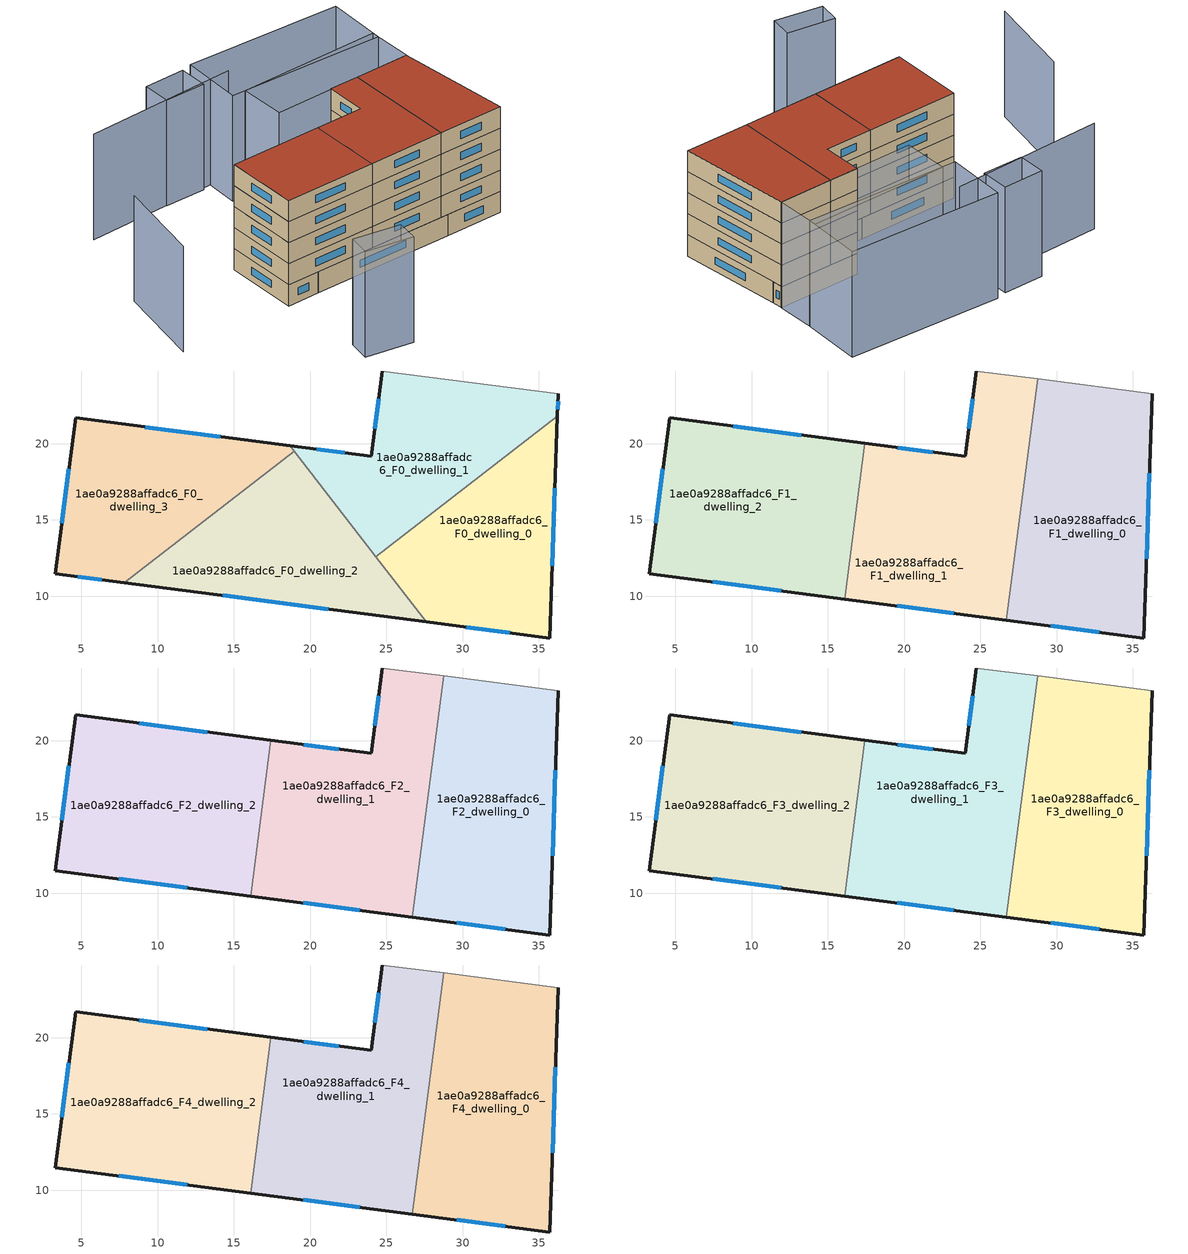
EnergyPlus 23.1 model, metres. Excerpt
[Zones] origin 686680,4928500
1ae0a9288affadc6_F0_dwelling_0
 floor ground (EU_floor_Construction): 36.23,21.79 35.72,7.26 27.63,8.31 24.32,12.59 z0
 wall outside (EU_wall_Construction): 27.63,8.31 35.72,7.26 36.23,21.79 z0:3
 wall to 1ae0a9288affadc6_F0_dwelling_1 (EU_wall_Construction): 36.23,21.79 24.32,12.59 z0:3
 wall to 1ae0a9288affadc6_F0_dwelling_2 (EU_wall_Construction): 24.32,12.59 27.63,8.31 z0:3
 window (EU_Window_Construction): 30.26,7.97 33.09,7.6 / 35.88,11.98 36.06,17.06 z0.98:2.02
1ae0a9288affadc6_F0_dwelling_1
 floor ground (EU_floor_Construction): 36.28,23.28 36.23,21.79 24.32,12.59 18.71,19.86 24.02,19.17 24.73,24.77 z0
 wall outside (EU_wall_Construction): 24.73,24.77 24.02,19.17 18.71,19.86 / 36.23,21.79 36.28,23.28 z0:3
 wall adiabatic (EU_wall_Construction): 36.28,23.28 24.73,24.77 z0:3
 wall to 1ae0a9288affadc6_F0_dwelling_3 (EU_wall_Construction): 18.71,19.86 18.98,19.51 z0:3
 wall to 1ae0a9288affadc6_F0_dwelling_2 (EU_wall_Construction): 18.98,19.51 24.32,12.59 z0:3
 window (EU_Window_Construction): 22.29,19.39 20.43,19.63 / 24.5,22.95 24.25,20.99 / 36.24,22.27 36.26,22.79 z0.98:2.02
1ae0a9288affadc6_F0_dwelling_2
 floor ground (EU_floor_Construction): 18.98,19.51 27.63,8.31 7.82,10.89 z0
 wall outside (EU_wall_Construction): 7.82,10.89 27.63,8.31 z0:3
 wall to 1ae0a9288affadc6_F0_dwelling_3 (EU_wall_Construction): 18.98,19.51 7.82,10.89 z0:3
 window (EU_Window_Construction): 14.26,10.05 21.18,9.15 z0.98:2.02
1ae0a9288affadc6_F0_dwelling_3
 floor ground (EU_floor_Construction): 18.71,19.86 18.98,19.51 7.82,10.89 3.29,11.48 4.62,21.69 z0
 wall outside (EU_wall_Construction): 18.71,19.86 4.62,21.69 3.29,11.48 7.82,10.89 z0:3
 window (EU_Window_Construction): 4.76,11.29 6.35,11.08 / 4.19,18.37 3.72,14.8 / 14.13,20.45 9.2,21.09 z0.98:2.02
1ae0a9288affadc6_F1_dwelling_0
 floor to 1ae0a9288affadc6_F0_dwelling_0 (EU_floor_Construction): 36.23,21.79 35.72,7.26 27.63,8.31 26.82,9.35 27.57,15.1 z3
 floor to 1ae0a9288affadc6_F0_dwelling_1 (EU_floor_Construction): 36.28,23.28 36.23,21.79 27.57,15.1 28.76,24.25 z3
 floor to 1ae0a9288affadc6_F0_dwelling_2 (EU_floor_Construction): 26.82,9.35 27.63,8.31 26.7,8.43 z3
 wall outside (EU_wall_Construction): 26.7,8.43 35.72,7.26 36.28,23.28 z3:6
 wall to 1ae0a9288affadc6_F1_dwelling_1 (EU_wall_Construction): 28.76,24.25 26.7,8.43 z3:6
 wall adiabatic (EU_wall_Construction): 36.28,23.28 28.76,24.25 z3:6
 window (EU_Window_Construction): 35.9,12.47 36.1,18.07 / 29.63,8.05 32.79,7.64 z3.98:5.02
1ae0a9288affadc6_F1_dwelling_1
 floor to 1ae0a9288affadc6_F0_dwelling_1 (EU_floor_Construction): 28.76,24.25 27.57,15.1 24.32,12.59 18.71,19.86 24.02,19.17 24.73,24.77 z3
 floor to 1ae0a9288affadc6_F0_dwelling_0 (EU_floor_Construction): 27.57,15.1 26.82,9.35 24.32,12.59 z3
 floor to 1ae0a9288affadc6_F0_dwelling_3 (EU_floor_Construction): 18.71,19.86 18.98,19.51 17.18,18.12 17.43,20.02 z3
 floor to 1ae0a9288affadc6_F0_dwelling_2 (EU_floor_Construction): 18.98,19.51 26.82,9.35 26.7,8.43 16.1,9.81 17.18,18.12 z3
 wall outside (EU_wall_Construction): 16.1,9.81 26.7,8.43 / 24.73,24.77 24.02,19.17 17.43,20.02 z3:6
 wall to 1ae0a9288affadc6_F1_dwelling_2 (EU_wall_Construction): 17.43,20.02 16.1,9.81 z3:6
 wall adiabatic (EU_wall_Construction): 28.76,24.25 24.73,24.77 z3:6
 window (EU_Window_Construction): 19.55,9.36 23.25,8.88 / 21.88,19.45 19.57,19.74 / 24.5,22.95 24.25,20.99 z3.98:5.02
1ae0a9288affadc6_F1_dwelling_2
 floor to 1ae0a9288affadc6_F0_dwelling_2 (EU_floor_Construction): 17.18,18.12 16.1,9.81 7.82,10.89 z3
 floor to 1ae0a9288affadc6_F0_dwelling_3 (EU_floor_Construction): 17.43,20.02 17.18,18.12 7.82,10.89 3.29,11.48 4.62,21.69 z3
 wall outside (EU_wall_Construction): 17.43,20.02 4.62,21.69 3.29,11.48 16.1,9.81 z3:6
 window (EU_Window_Construction): 4.19,18.37 3.72,14.8 / 13.26,20.56 8.78,21.15 / 7.45,10.93 11.93,10.35 z3.98:5.02
1ae0a9288affadc6_F2_dwelling_0
 floor to 1ae0a9288affadc6_F1_dwelling_0 (EU_floor_Construction): 36.28,23.28 35.72,7.26 26.7,8.43 28.76,24.25 z6
 wall outside (EU_wall_Construction): 26.7,8.43 35.72,7.26 36.28,23.28 z6:9
 wall to 1ae0a9288affadc6_F2_dwelling_1 (EU_wall_Construction): 28.76,24.25 26.7,8.43 z6:9
 wall adiabatic (EU_wall_Construction): 36.28,23.28 28.76,24.25 z6:9
 window (EU_Window_Construction): 35.9,12.47 36.1,18.07 / 29.63,8.05 32.79,7.64 z6.98:8.02
1ae0a9288affadc6_F2_dwelling_1
 floor to 1ae0a9288affadc6_F1_dwelling_1 (EU_floor_Construction): 28.76,24.25 26.7,8.43 16.1,9.81 17.43,20.02 24.02,19.17 24.73,24.77 z6
 wall outside (EU_wall_Construction): 16.1,9.81 26.7,8.43 / 24.73,24.77 24.02,19.17 17.43,20.02 z6:9
 wall to 1ae0a9288affadc6_F2_dwelling_2 (EU_wall_Construction): 17.43,20.02 16.1,9.81 z6:9
 wall adiabatic (EU_wall_Construction): 28.76,24.25 24.73,24.77 z6:9
 window (EU_Window_Construction): 19.55,9.36 23.25,8.88 / 21.88,19.45 19.57,19.74 / 24.5,22.95 24.25,20.99 z6.98:8.02
1ae0a9288affadc6_F2_dwelling_2
 floor to 1ae0a9288affadc6_F1_dwelling_2 (EU_floor_Construction): 17.43,20.02 16.1,9.81 3.29,11.48 4.62,21.69 z6
 wall outside (EU_wall_Construction): 17.43,20.02 4.62,21.69 3.29,11.48 16.1,9.81 z6:9
 window (EU_Window_Construction): 4.19,18.37 3.72,14.8 / 13.26,20.56 8.78,21.15 / 7.45,10.93 11.93,10.35 z6.98:8.02
1ae0a9288affadc6_F3_dwelling_0
 floor to 1ae0a9288affadc6_F2_dwelling_0 (EU_floor_Construction): 36.28,23.28 35.72,7.26 26.7,8.43 28.76,24.25 z9
 wall outside (EU_wall_Construction): 26.7,8.43 35.72,7.26 36.28,23.28 z9:12
 wall to 1ae0a9288affadc6_F3_dwelling_1 (EU_wall_Construction): 28.76,24.25 26.7,8.43 z9:12
 wall adiabatic (EU_wall_Construction): 36.28,23.28 28.76,24.25 z9:12
 window (EU_Window_Construction): 35.9,12.47 36.1,18.07 / 29.63,8.05 32.79,7.64 z9.98:11.02
1ae0a9288affadc6_F3_dwelling_1
 floor to 1ae0a9288affadc6_F2_dwelling_1 (EU_floor_Construction): 28.76,24.25 26.7,8.43 16.1,9.81 17.43,20.02 24.02,19.17 24.73,24.77 z9
 wall outside (EU_wall_Construction): 16.1,9.81 26.7,8.43 / 24.73,24.77 24.02,19.17 17.43,20.02 z9:12
 wall to 1ae0a9288affadc6_F3_dwelling_2 (EU_wall_Construction): 17.43,20.02 16.1,9.81 z9:12
 wall adiabatic (EU_wall_Construction): 28.76,24.25 24.73,24.77 z9:12
 window (EU_Window_Construction): 19.55,9.36 23.25,8.88 / 21.88,19.45 19.57,19.74 / 24.5,22.95 24.25,20.99 z9.98:11.02
1ae0a9288affadc6_F3_dwelling_2
 floor to 1ae0a9288affadc6_F2_dwelling_2 (EU_floor_Construction): 17.43,20.02 16.1,9.81 3.29,11.48 4.62,21.69 z9
 wall outside (EU_wall_Construction): 17.43,20.02 4.62,21.69 3.29,11.48 16.1,9.81 z9:12
 window (EU_Window_Construction): 4.19,18.37 3.72,14.8 / 13.26,20.56 8.78,21.15 / 7.45,10.93 11.93,10.35 z9.98:11.02
1ae0a9288affadc6_F4_dwelling_0
 floor to 1ae0a9288affadc6_F3_dwelling_0 (EU_floor_Construction): 36.28,23.28 35.72,7.26 26.7,8.43 28.76,24.25 z12
 wall outside (EU_wall_Construction): 26.7,8.43 35.72,7.26 36.28,23.28 z12:15
 wall to 1ae0a9288affadc6_F4_dwelling_1 (EU_wall_Construction): 28.76,24.25 26.7,8.43 z12:15
 wall adiabatic (EU_wall_Construction): 36.28,23.28 28.76,24.25 z12:15
 window (EU_Window_Construction): 35.9,12.47 36.1,18.07 / 29.63,8.05 32.79,7.64 z12.98:14.02
 roof outside (EU_roof_Construction): 35.72,7.26 36.28,23.28 28.76,24.25 26.7,8.43 z15
1ae0a9288affadc6_F4_dwelling_1
 floor to 1ae0a9288affadc6_F3_dwelling_1 (EU_floor_Construction): 28.76,24.25 26.7,8.43 16.1,9.81 17.43,20.02 24.02,19.17 24.73,24.77 z12
 wall outside (EU_wall_Construction): 16.1,9.81 26.7,8.43 / 24.73,24.77 24.02,19.17 17.43,20.02 z12:15
 wall to 1ae0a9288affadc6_F4_dwelling_2 (EU_wall_Construction): 17.43,20.02 16.1,9.81 z12:15
 wall adiabatic (EU_wall_Construction): 28.76,24.25 24.73,24.77 z12:15
 window (EU_Window_Construction): 19.55,9.36 23.25,8.88 / 21.88,19.45 19.57,19.74 / 24.5,22.95 24.25,20.99 z12.98:14.02
 roof outside (EU_roof_Construction): 26.7,8.43 28.76,24.25 24.73,24.77 24.02,19.17 17.43,20.02 16.1,9.81 z15
1ae0a9288affadc6_F4_dwelling_2
 floor to 1ae0a9288affadc6_F3_dwelling_2 (EU_floor_Construction): 17.43,20.02 16.1,9.81 3.29,11.48 4.62,21.69 z12
 wall outside (EU_wall_Construction): 17.43,20.02 4.62,21.69 3.29,11.48 16.1,9.81 z12:15
 window (EU_Window_Construction): 4.19,18.37 3.72,14.8 / 13.26,20.56 8.78,21.15 / 7.45,10.93 11.93,10.35 z12.98:14.02
 roof outside (EU_roof_Construction): 16.1,9.81 17.43,20.02 4.62,21.69 3.29,11.48 z15
shading: -8.59,25.69 -12.69,13.78 / 19.24,36.44 -2.05,38.52 / 7.73,-4.85 1.38,-2.91 / 1.38,-2.91 2.28,0.05 / 2.28,0.05 8.63,-1.89 / 8.63,-1.89 7.73,-4.85 / 36.35,23.27 16.66,25.68 / 16.66,25.68 17.43,31.94 / 17.43,31.94 37.11,29.53 / 37.11,29.53 36.35,23.27 / 36.99,28.52 15.58,32.26 / 15.58,32.26 17.05,40.62 / 17.05,40.62 38.45,36.88 / 38.45,36.88 36.99,28.52 / 15.54,40.44 15.04,36.54 / 15.04,36.54 9.41,37.28 / 9.41,37.28 9.92,41.17 / 9.92,41.17 15.54,40.44 z0:15
[Building]
EU S2 Campaign: North Axis=0; Terrain=City; Solar Distribution=FullExterior
[Site:Location]
Bologna: Latitude=44.5; Longitude=11.25; Time Zone=1; Elevation=37
[SizingPeriod:WeatherFileDays]
AnnualSizingPeriod: Begin Month=1; Begin Day of Month=1; End Month=12; End Day of Month=31; Day of Week for Start Day=Monday; Use Weather File Daylight Saving Period=No; Use Weather File Rain and Snow Indicators=No
[MATERIAL]
EU_InternalMass_Material: Roughness=MediumRough; Thickness=0.1; Conductivity=1; Density=1800; Specific Heat=900; Thermal Absorptance=0.9; Solar Absorptance=0.7; Visible Absorptance=0.7
[MATERIAL:NOMASS] Roughness=MediumRough; Thermal Absorptance=0.9; Solar Absorptance=0.7; Visible Absorptance=0.7
Name | Thermal Resistance
EU_wall_NoMass | 0.905828
EU_roof_NoMass | 0.37593
EU_floor_NoMass | 0.67114
[WINDOWMATERIAL:SIMPLEGLAZINGSYSTEM]
EU_Window_SimpleGlazing: UFactor=4.52486; Solar Heat Gain Coefficient=0.85; Visible Transmittance=0.85
[CONSTRUCTION]
EU_wall_Construction: EU_wall_NoMass
EU_roof_Construction: EU_roof_NoMass
EU_floor_Construction: EU_floor_NoMass
EU_InternalMass_Construction: EU_InternalMass_Material
EU_Window_Construction: EU_Window_SimpleGlazing
[ZONE] Type=1; Multiplier=1; Ceiling Height=autocalculate; Floor Area=autocalculate; Part of Total Floor Area=Yes
Name | Volume
1ae0a9288affadc6_F0_dwelling_0 | 299.289
1ae0a9288affadc6_F1_dwelling_0; 1ae0a9288affadc6_F2_dwelling_0; 1ae0a9288affadc6_F3_dwelling_0; 1ae0a9288affadc6_F4_dwelling_0 | 399.065
1ae0a9288affadc6_F0_dwelling_1 | 299.279
1ae0a9288affadc6_F1_dwelling_1; 1ae0a9288affadc6_F2_dwelling_1; 1ae0a9288affadc6_F3_dwelling_1; 1ae0a9288affadc6_F4_dwelling_1 | 399.059
1ae0a9288affadc6_F0_dwelling_2 | 299.281
1ae0a9288affadc6_F1_dwelling_2; 1ae0a9288affadc6_F2_dwelling_2; 1ae0a9288affadc6_F3_dwelling_2; 1ae0a9288affadc6_F4_dwelling_2 | 399.056
1ae0a9288affadc6_F0_dwelling_3 | 299.294
[INTERNALMASS] Construction=EU_InternalMass_Construction
Name | Zone or ZoneList | Surface Area
1ae0a9288affadc6_F0_dwelling_0_EU_InternalMass | 1ae0a9288affadc6_F0_dwelling_0 | 99.7634
1ae0a9288affadc6_F0_dwelling_1_EU_InternalMass | 1ae0a9288affadc6_F0_dwelling_1 | 99.7594
1ae0a9288affadc6_F0_dwelling_2_EU_InternalMass | 1ae0a9288affadc6_F0_dwelling_2 | 99.7635
1ae0a9288affadc6_F0_dwelling_3_EU_InternalMass | 1ae0a9288affadc6_F0_dwelling_3 | 99.7666
1ae0a9288affadc6_F1_dwelling_0_EU_InternalMass | 1ae0a9288affadc6_F1_dwelling_0 | 133.022
1ae0a9288affadc6_F1_dwelling_1_EU_InternalMass | 1ae0a9288affadc6_F1_dwelling_1 | 133.02
1ae0a9288affadc6_F1_dwelling_2_EU_InternalMass | 1ae0a9288affadc6_F1_dwelling_2 | 133.018
1ae0a9288affadc6_F2_dwelling_0_EU_InternalMass | 1ae0a9288affadc6_F2_dwelling_0 | 133.022
1ae0a9288affadc6_F2_dwelling_1_EU_InternalMass | 1ae0a9288affadc6_F2_dwelling_1 | 133.02
1ae0a9288affadc6_F2_dwelling_2_EU_InternalMass | 1ae0a9288affadc6_F2_dwelling_2 | 133.018
1ae0a9288affadc6_F3_dwelling_0_EU_InternalMass | 1ae0a9288affadc6_F3_dwelling_0 | 133.022
1ae0a9288affadc6_F3_dwelling_1_EU_InternalMass | 1ae0a9288affadc6_F3_dwelling_1 | 133.02
1ae0a9288affadc6_F3_dwelling_2_EU_InternalMass | 1ae0a9288affadc6_F3_dwelling_2 | 133.018
1ae0a9288affadc6_F4_dwelling_0_EU_InternalMass | 1ae0a9288affadc6_F4_dwelling_0 | 133.022
1ae0a9288affadc6_F4_dwelling_1_EU_InternalMass | 1ae0a9288affadc6_F4_dwelling_1 | 133.02
1ae0a9288affadc6_F4_dwelling_2_EU_InternalMass | 1ae0a9288affadc6_F4_dwelling_2 | 133.018
[OTHEREQUIPMENT] Fuel Type=Electricity; Design Level Calculation Method=Watts/Area; Power per Zone Floor Area=1; Fraction Latent=0; Fraction Radiant=0; Fraction Lost=0; Carbon Dioxide Generation Rate=0; EndUse Subcategory=EU_Step8_InternalGains
Name | Zone or ZoneList or Space or SpaceList | Schedule
EU_Step8_InternalGain_1ae0a9288affadc6_F0_dwelling_0_f000 | 1ae0a9288affadc6_F0_dwelling_0 | EU_Step8_GainSchedule_1ae0a9288affadc6_F0_dwelling_0_f000
EU_Step8_InternalGain_1ae0a9288affadc6_F0_dwelling_1_f000 | 1ae0a9288affadc6_F0_dwelling_1 | EU_Step8_GainSchedule_1ae0a9288affadc6_F0_dwelling_1_f000
EU_Step8_InternalGain_1ae0a9288affadc6_F0_dwelling_2_f000 | 1ae0a9288affadc6_F0_dwelling_2 | EU_Step8_GainSchedule_1ae0a9288affadc6_F0_dwelling_2_f000
EU_Step8_InternalGain_1ae0a9288affadc6_F0_dwelling_3_f000 | 1ae0a9288affadc6_F0_dwelling_3 | EU_Step8_GainSchedule_1ae0a9288affadc6_F0_dwelling_3_f000
EU_Step8_InternalGain_1ae0a9288affadc6_F1_dwelling_0_f000 | 1ae0a9288affadc6_F1_dwelling_0 | EU_Step8_GainSchedule_1ae0a9288affadc6_F1_dwelling_0_f000
EU_Step8_InternalGain_1ae0a9288affadc6_F1_dwelling_1_f000 | 1ae0a9288affadc6_F1_dwelling_1 | EU_Step8_GainSchedule_1ae0a9288affadc6_F1_dwelling_1_f000
EU_Step8_InternalGain_1ae0a9288affadc6_F1_dwelling_2_f000 | 1ae0a9288affadc6_F1_dwelling_2 | EU_Step8_GainSchedule_1ae0a9288affadc6_F1_dwelling_2_f000
EU_Step8_InternalGain_1ae0a9288affadc6_F2_dwelling_0_f000 | 1ae0a9288affadc6_F2_dwelling_0 | EU_Step8_GainSchedule_1ae0a9288affadc6_F2_dwelling_0_f000
EU_Step8_InternalGain_1ae0a9288affadc6_F2_dwelling_1_f000 | 1ae0a9288affadc6_F2_dwelling_1 | EU_Step8_GainSchedule_1ae0a9288affadc6_F2_dwelling_1_f000
EU_Step8_InternalGain_1ae0a9288affadc6_F2_dwelling_2_f000 | 1ae0a9288affadc6_F2_dwelling_2 | EU_Step8_GainSchedule_1ae0a9288affadc6_F2_dwelling_2_f000
EU_Step8_InternalGain_1ae0a9288affadc6_F3_dwelling_0_f000 | 1ae0a9288affadc6_F3_dwelling_0 | EU_Step8_GainSchedule_1ae0a9288affadc6_F3_dwelling_0_f000
EU_Step8_InternalGain_1ae0a9288affadc6_F3_dwelling_1_f000 | 1ae0a9288affadc6_F3_dwelling_1 | EU_Step8_GainSchedule_1ae0a9288affadc6_F3_dwelling_1_f000
EU_Step8_InternalGain_1ae0a9288affadc6_F3_dwelling_2_f000 | 1ae0a9288affadc6_F3_dwelling_2 | EU_Step8_GainSchedule_1ae0a9288affadc6_F3_dwelling_2_f000
EU_Step8_InternalGain_1ae0a9288affadc6_F4_dwelling_0_f000 | 1ae0a9288affadc6_F4_dwelling_0 | EU_Step8_GainSchedule_1ae0a9288affadc6_F4_dwelling_0_f000
EU_Step8_InternalGain_1ae0a9288affadc6_F4_dwelling_1_f000 | 1ae0a9288affadc6_F4_dwelling_1 | EU_Step8_GainSchedule_1ae0a9288affadc6_F4_dwelling_1_f000
EU_Step8_InternalGain_1ae0a9288affadc6_F4_dwelling_2_f000 | 1ae0a9288affadc6_F4_dwelling_2 | EU_Step8_GainSchedule_1ae0a9288affadc6_F4_dwelling_2_f000
[ZONEVENTILATION:DESIGNFLOWRATE] Schedule=EU_AlwaysOn; Design Flow Rate Calculation Method=AirChanges/Hour; Air Changes per Hour=0.73129; Ventilation Type=Natural; Fan Pressure Rise=0; Fan Total Efficiency=1; Constant Term Coefficient=1; Temperature Term Coefficient=0; Velocity Term Coefficient=0; Velocity Squared Term Coefficient=0; Minimum Indoor Temperature=-100; Maximum Indoor Temperature=100; Delta Temperature=-100; Minimum Outdoor Temperature=-100; Maximum Outdoor Temperature=100; Maximum Wind Speed=40
Name | Zone or ZoneList or Space or SpaceList
EU_ConstantAir_1ae0a9288affadc6_F0_dwelling_0 | 1ae0a9288affadc6_F0_dwelling_0
EU_ConstantAir_1ae0a9288affadc6_F0_dwelling_1 | 1ae0a9288affadc6_F0_dwelling_1
EU_ConstantAir_1ae0a9288affadc6_F0_dwelling_2 | 1ae0a9288affadc6_F0_dwelling_2
EU_ConstantAir_1ae0a9288affadc6_F0_dwelling_3 | 1ae0a9288affadc6_F0_dwelling_3
EU_ConstantAir_1ae0a9288affadc6_F1_dwelling_0 | 1ae0a9288affadc6_F1_dwelling_0
EU_ConstantAir_1ae0a9288affadc6_F1_dwelling_1 | 1ae0a9288affadc6_F1_dwelling_1
EU_ConstantAir_1ae0a9288affadc6_F1_dwelling_2 | 1ae0a9288affadc6_F1_dwelling_2
EU_ConstantAir_1ae0a9288affadc6_F2_dwelling_0 | 1ae0a9288affadc6_F2_dwelling_0
EU_ConstantAir_1ae0a9288affadc6_F2_dwelling_1 | 1ae0a9288affadc6_F2_dwelling_1
EU_ConstantAir_1ae0a9288affadc6_F2_dwelling_2 | 1ae0a9288affadc6_F2_dwelling_2
EU_ConstantAir_1ae0a9288affadc6_F3_dwelling_0 | 1ae0a9288affadc6_F3_dwelling_0
EU_ConstantAir_1ae0a9288affadc6_F3_dwelling_1 | 1ae0a9288affadc6_F3_dwelling_1
EU_ConstantAir_1ae0a9288affadc6_F3_dwelling_2 | 1ae0a9288affadc6_F3_dwelling_2
EU_ConstantAir_1ae0a9288affadc6_F4_dwelling_0 | 1ae0a9288affadc6_F4_dwelling_0
EU_ConstantAir_1ae0a9288affadc6_F4_dwelling_1 | 1ae0a9288affadc6_F4_dwelling_1
EU_ConstantAir_1ae0a9288affadc6_F4_dwelling_2 | 1ae0a9288affadc6_F4_dwelling_2
[HVACTEMPLATE:THERMOSTAT] Constant Heating Setpoint=20; Constant Cooling Setpoint=50
EU_HeatOnly_1ae0a9288affadc6_F0_dwelling_0; EU_HeatOnly_1ae0a9288affadc6_F0_dwelling_1; EU_HeatOnly_1ae0a9288affadc6_F0_dwelling_2; EU_HeatOnly_1ae0a9288affadc6_F0_dwelling_3; EU_HeatOnly_1ae0a9288affadc6_F1_dwelling_0; EU_HeatOnly_1ae0a9288affadc6_F1_dwelling_1; EU_HeatOnly_1ae0a9288affadc6_F1_dwelling_2; EU_HeatOnly_1ae0a9288affadc6_F2_dwelling_0; EU_HeatOnly_1ae0a9288affadc6_F2_dwelling_1; EU_HeatOnly_1ae0a9288affadc6_F2_dwelling_2; EU_HeatOnly_1ae0a9288affadc6_F3_dwelling_0; EU_HeatOnly_1ae0a9288affadc6_F3_dwelling_1; EU_HeatOnly_1ae0a9288affadc6_F3_dwelling_2; EU_HeatOnly_1ae0a9288affadc6_F4_dwelling_0; EU_HeatOnly_1ae0a9288affadc6_F4_dwelling_1; EU_HeatOnly_1ae0a9288affadc6_F4_dwelling_2
[HVACTEMPLATE:ZONE:IDEALLOADSAIRSYSTEM] System Availability Schedule=EU_AlwaysOn; Maximum Heating Supply Air Temperature=50; Minimum Cooling Supply Air Temperature=13; Maximum Heating Supply Air Humidity Ratio=0.0156; Minimum Cooling Supply Air Humidity Ratio=0.0077; Heating Limit=NoLimit; Cooling Limit=NoLimit; Heating Availability Schedule=EU_AlwaysOn; Cooling Availability Schedule=EU_CoolingOff; Dehumidification Control Type=ConstantSensibleHeatRatio; Cooling Sensible Heat Ratio=0.7; Dehumidification Setpoint=60; Humidification Control Type=None; Humidification Setpoint=30; Outdoor Air Method=None; Outdoor Air Flow Rate per Person=0.00944; Outdoor Air Flow Rate per Zone Floor Area=0; Outdoor Air Flow Rate per Zone=0; Demand Controlled Ventilation Type=None; Outdoor Air Economizer Type=NoEconomizer; Heat Recovery Type=None; Sensible Heat Recovery Effectiveness=0.7; Latent Heat Recovery Effectiveness=0.65
Name | Template Thermostat
1ae0a9288affadc6_F0_dwelling_0 | EU_HeatOnly_1ae0a9288affadc6_F0_dwelling_0
1ae0a9288affadc6_F0_dwelling_1 | EU_HeatOnly_1ae0a9288affadc6_F0_dwelling_1
1ae0a9288affadc6_F0_dwelling_2 | EU_HeatOnly_1ae0a9288affadc6_F0_dwelling_2
1ae0a9288affadc6_F0_dwelling_3 | EU_HeatOnly_1ae0a9288affadc6_F0_dwelling_3
1ae0a9288affadc6_F1_dwelling_0 | EU_HeatOnly_1ae0a9288affadc6_F1_dwelling_0
1ae0a9288affadc6_F1_dwelling_1 | EU_HeatOnly_1ae0a9288affadc6_F1_dwelling_1
1ae0a9288affadc6_F1_dwelling_2 | EU_HeatOnly_1ae0a9288affadc6_F1_dwelling_2
1ae0a9288affadc6_F2_dwelling_0 | EU_HeatOnly_1ae0a9288affadc6_F2_dwelling_0
1ae0a9288affadc6_F2_dwelling_1 | EU_HeatOnly_1ae0a9288affadc6_F2_dwelling_1
1ae0a9288affadc6_F2_dwelling_2 | EU_HeatOnly_1ae0a9288affadc6_F2_dwelling_2
1ae0a9288affadc6_F3_dwelling_0 | EU_HeatOnly_1ae0a9288affadc6_F3_dwelling_0
1ae0a9288affadc6_F3_dwelling_1 | EU_HeatOnly_1ae0a9288affadc6_F3_dwelling_1
1ae0a9288affadc6_F3_dwelling_2 | EU_HeatOnly_1ae0a9288affadc6_F3_dwelling_2
1ae0a9288affadc6_F4_dwelling_0 | EU_HeatOnly_1ae0a9288affadc6_F4_dwelling_0
1ae0a9288affadc6_F4_dwelling_1 | EU_HeatOnly_1ae0a9288affadc6_F4_dwelling_1
1ae0a9288affadc6_F4_dwelling_2 | EU_HeatOnly_1ae0a9288affadc6_F4_dwelling_2
[SIZING:ZONE] Zone Cooling Design Supply Air Temperature Input Method=SupplyAirTemperature; Zone Cooling Design Supply Air Temperature=13; Zone Heating Design Supply Air Temperature Input Method=SupplyAirTemperature; Zone Heating Design Supply Air Temperature=50; Zone Cooling Design Supply Air Humidity Ratio=0.008; Zone Heating Design Supply Air Humidity Ratio=0.008; Cooling Design Air Flow Method=DesignDay; Cooling Design Air Flow Rate=0; Cooling Minimum Air Flow per Zone Floor Area=0.000762; Cooling Minimum Air Flow=0; Cooling Minimum Air Flow Fraction=0.2; Heating Design Air Flow Method=DesignDay; Heating Design Air Flow Rate=0; Heating Maximum Air Flow per Zone Floor Area=0.002032; Heating Maximum Air Flow=0.141576; Heating Maximum Air Flow Fraction=0.3; Account for Dedicated Outdoor Air System=No; Dedicated Outdoor Air System Control Strategy=NeutralSupplyAir; Dedicated Outdoor Air Low Setpoint Temperature for Design=autosize; Dedicated Outdoor Air High Setpoint Temperature for Design=autosize; Zone Load Sizing Method=Sensible Load Only No Latent Load; Zone Latent Cooling Design Supply Air Humidity Ratio Input Method=HumidityRatioDifference; Zone Cooling Design Supply Air Humidity Ratio Difference=0.005; Zone Latent Heating Design Supply Air Humidity Ratio Input Method=HumidityRatioDifference; Zone Humidification Design Supply Air Humidity Ratio Difference=0.005
1ae0a9288affadc6_F0_dwelling_0; 1ae0a9288affadc6_F0_dwelling_1; 1ae0a9288affadc6_F0_dwelling_2; 1ae0a9288affadc6_F0_dwelling_3; 1ae0a9288affadc6_F1_dwelling_0; 1ae0a9288affadc6_F1_dwelling_1; 1ae0a9288affadc6_F1_dwelling_2; 1ae0a9288affadc6_F2_dwelling_0; 1ae0a9288affadc6_F2_dwelling_1; 1ae0a9288affadc6_F2_dwelling_2; 1ae0a9288affadc6_F3_dwelling_0; 1ae0a9288affadc6_F3_dwelling_1; 1ae0a9288affadc6_F3_dwelling_2; 1ae0a9288affadc6_F4_dwelling_0; 1ae0a9288affadc6_F4_dwelling_1; 1ae0a9288affadc6_F4_dwelling_2
[SCHEDULE:CONSTANT]
Name | Hourly Value
EU_AlwaysOn | 1
EU_CoolingOff | 0
[SCHEDULE:FILE] Column Number=1; Rows to Skip at Top=0; Number of Hours of Data=8760; Column Separator=Comma; Interpolate to Timestep=No; Minutes per Item=60; Adjust Schedule for Daylight Savings=Yes
Name | File
EU_Step8_GainSchedule_1ae0a9288affadc6_F0_dwelling_0_f000 | ../../schedules/1ae0a9288affadc6/1ae0a9288affadc6_F0_dwelling_0_f000_gain.csv
EU_Step8_GainSchedule_1ae0a9288affadc6_F0_dwelling_1_f000 | ../../schedules/1ae0a9288affadc6/1ae0a9288affadc6_F0_dwelling_1_f000_gain.csv
EU_Step8_GainSchedule_1ae0a9288affadc6_F0_dwelling_2_f000 | ../../schedules/1ae0a9288affadc6/1ae0a9288affadc6_F0_dwelling_2_f000_gain.csv
EU_Step8_GainSchedule_1ae0a9288affadc6_F0_dwelling_3_f000 | ../../schedules/1ae0a9288affadc6/1ae0a9288affadc6_F0_dwelling_3_f000_gain.csv
EU_Step8_GainSchedule_1ae0a9288affadc6_F1_dwelling_0_f000 | ../../schedules/1ae0a9288affadc6/1ae0a9288affadc6_F1_dwelling_0_f000_gain.csv
EU_Step8_GainSchedule_1ae0a9288affadc6_F1_dwelling_1_f000 | ../../schedules/1ae0a9288affadc6/1ae0a9288affadc6_F1_dwelling_1_f000_gain.csv
EU_Step8_GainSchedule_1ae0a9288affadc6_F1_dwelling_2_f000 | ../../schedules/1ae0a9288affadc6/1ae0a9288affadc6_F1_dwelling_2_f000_gain.csv
EU_Step8_GainSchedule_1ae0a9288affadc6_F2_dwelling_0_f000 | ../../schedules/1ae0a9288affadc6/1ae0a9288affadc6_F2_dwelling_0_f000_gain.csv
EU_Step8_GainSchedule_1ae0a9288affadc6_F2_dwelling_1_f000 | ../../schedules/1ae0a9288affadc6/1ae0a9288affadc6_F2_dwelling_1_f000_gain.csv
EU_Step8_GainSchedule_1ae0a9288affadc6_F2_dwelling_2_f000 | ../../schedules/1ae0a9288affadc6/1ae0a9288affadc6_F2_dwelling_2_f000_gain.csv
EU_Step8_GainSchedule_1ae0a9288affadc6_F3_dwelling_0_f000 | ../../schedules/1ae0a9288affadc6/1ae0a9288affadc6_F3_dwelling_0_f000_gain.csv
EU_Step8_GainSchedule_1ae0a9288affadc6_F3_dwelling_1_f000 | ../../schedules/1ae0a9288affadc6/1ae0a9288affadc6_F3_dwelling_1_f000_gain.csv
EU_Step8_GainSchedule_1ae0a9288affadc6_F3_dwelling_2_f000 | ../../schedules/1ae0a9288affadc6/1ae0a9288affadc6_F3_dwelling_2_f000_gain.csv
EU_Step8_GainSchedule_1ae0a9288affadc6_F4_dwelling_0_f000 | ../../schedules/1ae0a9288affadc6/1ae0a9288affadc6_F4_dwelling_0_f000_gain.csv
EU_Step8_GainSchedule_1ae0a9288affadc6_F4_dwelling_1_f000 | ../../schedules/1ae0a9288affadc6/1ae0a9288affadc6_F4_dwelling_1_f000_gain.csv
EU_Step8_GainSchedule_1ae0a9288affadc6_F4_dwelling_2_f000 | ../../schedules/1ae0a9288affadc6/1ae0a9288affadc6_F4_dwelling_2_f000_gain.csv
